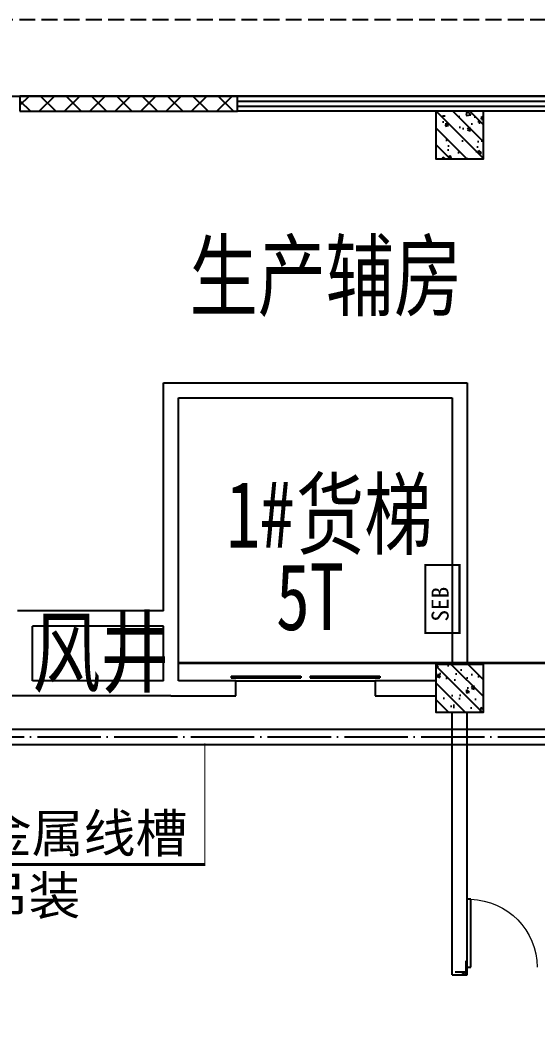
# Model space of a CAD drawing. Header units: millimetres. Extents: x -633009578 to 5705885, y -633235091 to 2571734.
# Drawn here: x 4051790 to 4059940, y 2181535 to 2197275 of the extents above; entities that cross this region are included whole.
import ezdxf

# ---------------------------------------------------------------- set-up
doc = ezdxf.new("R2010")
doc.units = ezdxf.units.MM
doc.header["$LTSCALE"] = 1000
doc.header["$MEASUREMENT"] = 0
doc.linetypes.add('DASH', pattern=[0.35, 0.25, -0.1])
doc.linetypes.add('DOTE', pattern=[2.4200000000000004, 2, -0.2, 0.02, -0.2])
doc.layers.get('0').update_dxf_attribs({"color": 9})
for name, color, linetype in [('000000000000电气', 7, 'Continuous'), ('A-COLUM(柱)', 255, 'Continuous'), ('A-DOOR(门）', 4, 'Continuous'), ('A-F-AREA(计算)', 5, 'Continuous'), ('A-HATH(填充)', 8, 'Continuous'), ('A-ST-O(室外)', 54, 'Continuous'), ('A-TEXT(房间)', 243, 'Continuous'), ('A-WALL(墙)', 255, 'Continuous'), ('A-WINDOW（窗）', 4, 'Continuous'), ('WALL', 9, 'Continuous'), ('电-桥架', 4, 'Continuous'), ('设备-箱柜', 3, 'Continuous')]:
    doc.layers.add(name, color=color, linetype=linetype)
doc.styles.add('_TCH', font='simhei.ttf', dxfattribs={"width": 0.75, "bigfont": 'hztxt.shx'})
doc.styles.add('ELEC-DIM', font='simhei.ttf')
doc.styles.add('IDQSTYLE', font='simhei.ttf', dxfattribs={"width": 0.707, "bigfont": 'hztxt.shx'})

# ---------------------------------------------------------------- blocks, each defined once
blk = doc.blocks.new('HC001524')
at = {"color": 0, "linetype": 'Continuous', "const_width": 0.3}
blk.add_lwpolyline([(5, 2.5), (-5, 2.5), (-5, -2.5), (5, -2.5)], close=True, dxfattribs=at)
at = {"color": 0, "style": 'IDQSTYLE', "width": 0.7}
for tag, p in [('AF', (-1.5, -1.25)), ('PSFHATT', (7, -2.5))]:
    blk.add_attdef(tag, p, '', height=2.5, dxfattribs=at)
blk = doc.blocks.new('$DorLib2D$00000001')
for p, q in [((0.45, 0.9750000000000001), (0.5000000000000002, 0.9750000000000001)), ((0.45, 0), (0.45, 0.9750000000000001)), ((0.5, 0), (0.5, 0.9750000000000001)), ((0.5, 0), (0.45, 0))]:
    blk.add_line(p, q)
at = {"lineweight": 13}
blk.add_arc((0.475, 0), 0.975, 91.4692835813538, 180, dxfattribs=at)
blk = doc.blocks.new('$DORLIB2D$00000127')
at = {"color": 0}
for points in [[(-0.5333333333328483, 0.7948983154366971), (-0.5333333333328483, 0.690405644187237)], [(-0.03333333333284827, 0.7948983154366971), (-0.5333333333328483, 0.7948983154366971)], [(-0.03333333333284827, 0.7948983154366971), (-0.03333333333284827, 0.690405644187237)], [(0.5333333333328483, 0.7948983154366971), (0.03333333333284827, 0.7948983154366971)], [(0.03333333333284827, 0.7948983154366971), (0.03333333333284827, 0.690405644187237)], [(0.5333333333328483, 0.7948983154366971), (0.5333333333328483, 0.690405644187237)], [(-0.03333333333284827, 0.690405644187237), (-0.5333333333328483, 0.690405644187237)], [(0.5333333333328483, 0.690405644187237), (0.03333333333284827, 0.690405644187237)], [(0.5, 0.4999999999999858), (-0.5, 0.4999999999999858)]]:
    blk.add_lwpolyline(points, dxfattribs=at)
blk = doc.blocks.new('$TCHSYS$WIN2D')
for p, q in [((-0.5, 0.5), (0.5, 0.5)), ((0.5, 0.5), (0.4999999999999998, -0.5)), ((0.5, 0.1666666666666666), (-0.5, 0.1666666666666666)), ((0.5, -0.1666666666666667), (-0.5, -0.1666666666666667)), ((-0.4999999999999999, -0.5), (0.5, -0.5))]:
    blk.add_line(p, q)
blk = doc.blocks.new('_FZH')
h = blk.add_hatch()
h.set_pattern_fill('钢筋混凝土', color=256, scale=0.1, style=0)
h.set_pattern_definition([(45, (0, 0), (-0.1767766952966369, 0.1767766952966369), []), (50, (0, 0), (0.7172601826007535, -0.06275213498259512), [0.07500000000000001, -0.8250000000000001]), (355, (0, 0), (-0.138751333613, 0.7521921337000119), [0.06, -0.66]), (100.4514, (0.05977168000000001, -0.00522934), (0.5785093817140216, 0.6894395420609536), [0.06374019, -0.701142112]), (46.1842, (0, 0.2), (1.067241048625645, -0.1655190143290181), [0.1125, -1.2375]), (96.6356, (0.088936745, 0.186206693), (0.9346627055487033, 0.9741178709004418), [0.095610288, -1.051713]), (351.1842, (0, 0.2), (0.9346619451336272, 0.9741186009253247), [0.09000000000000001, -0.9900000000000001]), (21, (0.1, 0.15), (0.5969070521184617, -0.4026188906653388), [0.07500000000000001, -0.8250000000000001]), (326, (0.1, 0.15), (0.2433153319215824, 0.7251500450468529), [0.06, -0.66]), (71.4514, (0.149742233, 0.116448394), (0.84022262858149, 0.3225304967099524), [0.06374019, -0.701142112]), (37.50000000000001, (0, 0), (0.01215985531729062, 0.3328938538313115), [0, -0.652, 0, -0.67, 0, -0.6625000000000001]), (7.499999999999999, (0, 0), (0.2630695374421486, 0.3944117118823603), [0, -0.382, 0, -0.637, 0, -0.2525]), (-32.5, (-0.223, 0), (0.533822436172409, -0.02255487173437976), [0, -0.25, 0, -0.78, 0, -1.035]), (-42.5, (-0.323, 0), (0.5831861693423862, 0.1001049823323177), [0, -0.325, 0, -0.518, 0, -0.735])])
h.paths.add_polyline_path([(-0.5, -0.5), (0.5, -0.5), (0.5, 0.5), (-0.5, 0.5)])
blk.add_lwpolyline([(-0.5, -0.5), (0.5, -0.5), (0.5, 0.5), (-0.5, 0.5)], close=True)

msp = doc.modelspace()

# ---------------------------------------------------------------- hatches: boundary and pattern name
at = {"layer": 'A-HATH(填充)'}
h = msp.add_hatch(dxfattribs=at)
h.set_pattern_fill('多孔材料', color=256, scale=100, style=0)
h.set_pattern_definition([(45, (1607021.475196055, 677964.29318137), (-200.0002033111466, 200.0002033111467), []), (135, (1607021.475196055, 677964.29318137), (-200.0002033111467, -200.0002033111466), [])])
h.paths.add_polyline_path([(4051789.994030996, 2195834.629172625), (4055219.952049998, 2195834.629172625), (4055219.952049998, 2196074.629172631), (4051789.994030995, 2196074.629172631)])
h = msp.add_hatch(dxfattribs=at)
h.set_pattern_fill('空心砖', color=256, scale=100, style=0)
h.set_pattern_definition([(0, (1606821.475196055, 677964.29318137), (0, 350), []), (37.875, (1607221.475196055, 677964.29318137), (-169.61527734408, 218.0766567528281), []), (90, (1607221.475196055, 677964.29318137), (-450, 2.755455298081545e-14), [])])
h.paths.add_polyline_path([(4058599.994031802, 2182214.629172712), (4058839.994032013, 2182214.629172696), (4058839.994031802, 2182454.629172712)])

# ---------------------------------------------------------------- linework, layer by layer
at = {"layer": '000000000000电气', "color": 1, "lineweight": 35}
msp.add_line((4078631.110877555, 2187129.298689352), (4054289.994036718, 2187129.298688484), dxfattribs=at)
at = {"layer": 'A-F-AREA(计算)'}
msp.add_lwpolyline([(4039079.994031782, 2196074.629172625), (4173359.994031782, 2196074.629172625), (4173359.994031782, 2059994.629172625), (4039079.994031782, 2059994.629172625)], close=True, dxfattribs=at)
at = {"layer": 'A-ST-O(室外)', "linetype": 'DASH'}
msp.add_lwpolyline([(4112929.993796564, 2197274.629146055), (4039319.994031765, 2197274.629172629)], dxfattribs=at)
at = {"layer": 'A-WALL(墙)'}
for p, q in [((4054049.994036656, 2187954.629172581), (4054049.994036676, 2191554.629172453)), ((4054049.994036676, 2191554.629172453), (4058839.994031826, 2191554.629172454)), ((4058839.994031826, 2191554.629172454), (4058839.994031819, 2187109.629172906)), ((4054289.994036693, 2187834.629172625), (4054289.994036685, 2191314.629172516)), ((4054289.994036685, 2191314.629172516), (4058599.994031822, 2191314.629172517)), ((4058599.994031822, 2191314.629172517), (4058599.9940318, 2187109.629172906)), ((4054049.994036656, 2187954.629172581), (4051749.994037013, 2187954.629172581)), ((4054049.994036732, 2187714.629172581), (4051989.99403657, 2187714.629172581)), ((4051989.994036566, 2186854.629172793), (4051989.99403657, 2187714.629172581)), ((4054049.994036728, 2186854.629172794), (4054049.994036732, 2187714.629172581)), ((4054289.994036728, 2186854.629172568), (4054289.994036693, 2187834.629172625)), ((4054049.994036728, 2186854.629172794), (4051989.994036566, 2186854.629172793)), ((4055189.994032013, 2186854.629172592), (4054289.994036728, 2186854.629172568)), ((4055189.994032013, 2186614.629172637), (4055189.994032013, 2186854.629172592)), ((4058344.994031341, 2186854.629172816), (4057389.994032013, 2186854.629172592)), ((4057389.994032013, 2186854.629172592), (4057389.994032013, 2186614.629172637)), ((4051869.994036688, 2186614.629172626), (4049394.99403178, 2186614.629172626)), ((4054169.994036688, 2186614.629172626), (4051869.994036688, 2186614.629172626)), ((4054169.994036688, 2186614.629172626), (4055189.994032013, 2186614.629172637)), ((4057389.994032013, 2186614.629172637), (4058344.994031341, 2186614.629172531)), ((4058599.994031802, 2182214.629172712), (4058599.99403178, 2186359.629172626)), ((4058839.994031802, 2182454.629172712), (4058839.99403178, 2186359.629172626)), ((4058839.994032013, 2182214.629172696), (4058839.994032013, 2182454.629172686)), ((4058599.994031802, 2182214.629172712), (4058839.994032013, 2182214.629172696))]:
    msp.add_line(p, q, dxfattribs=at)
at = {"layer": 'WALL'}
for p, q in [((4055219.952049998, 2196074.629172631), (4051789.994030995, 2196074.629172631)), ((4051789.994030995, 2196074.629172631), (4051789.994030996, 2195834.629172625)), ((4055219.952049998, 2195834.629172625), (4055219.952049998, 2196074.629172631)), ((4051789.994030996, 2195834.629172625), (4055219.952049998, 2195834.629172625))]:
    msp.add_line(p, q, dxfattribs=at)
at = {"layer": '电-桥架', "color": 5, "linetype": 'DOTE', "ltscale": 0.5}
msp.add_line((4039964.00885416, 2185966.79037632), (4077493.574206491, 2185966.79037632), dxfattribs=at)
at = {"layer": '电-桥架', "ltscale": 0.5}
msp.add_lwpolyline([(4077493.574206492, 2185841.79037632), (4039964.008854161, 2185841.79037632), (4039964.00885416, 2186091.79037632), (4077493.574206491, 2186091.79037632)], close=True, dxfattribs=at)
at = {"layer": '设备-箱柜', "color": 6}
msp.add_lwpolyline([(4054703.254561677, 2185865.086292931, 15, 15, 0), (4054703.254561677, 2183955.339738946, 15, 15, 0), (4054703.254561677, 2183955.339738946, 45, 45, 0), (4047978.324871252, 2183955.339738946, 45, 45, 0)], format="xyseb", dxfattribs=at)

# ---------------------------------------------------------------- block references
at = {"layer": 'A-COLUM(柱)', "xscale": 750, "yscale": 750, "zscale": 750, "rotation": 270}
for p in [(4058719.99403178, 2195459.629172626), (4058719.99403178, 2186734.629172626)]:
    msp.add_blockref('_FZH', p, dxfattribs=at)
at = {"layer": 'A-DOOR(门）', "xscale": -2200, "yscale": 240, "zscale": 2200}
msp.add_blockref('$DORLIB2D$00000127', (4056289.994031738, 2186734.629172626), dxfattribs=at)
at = {"layer": 'A-DOOR(门）', "extrusion": (0, 0, -1), "xscale": 1100, "yscale": 1100, "zscale": 1100}
msp.add_blockref('$DorLib2D$00000001', (-4059389.994031985, 2182334.629172626), dxfattribs=at)
at = {"layer": 'A-WINDOW（窗）', "extrusion": (0, 0, -1), "xscale": -50000.04198255204, "yscale": 240, "zscale": 50000.04198255204, "rotation": 180}
msp.add_blockref('$TCHSYS$WIN2D', (-4080219.973041245, 2195954.629172626), dxfattribs=at)
at = {"layer": '设备-箱柜'}
ref = msp.add_blockref('HC001524', (4058449.200000001, 2188143.6), dxfattribs=dict(at, xscale=-107.52, yscale=107.52, zscale=107.52, rotation=269.9999999999999))
ref.add_attrib('AF', 'SEB', (4058546.713058574, 2187786.787851953), dxfattribs={"layer": '0', "color": 0, "height": 268.8, "rotation": 90, "style": 'ELEC-DIM'})

# ---------------------------------------------------------------- texts
at = {"layer": 'A-TEXT(房间)', "style": '_TCH', "width": 0.75}
for s, p in [('生产辅房', (4054463.413967833, 2192712.243380057)), ('货梯', (4056142.77812139, 2188953.552025421)), ('1#', (4055040.27812139, 2188953.552025421)), ('5T', (4055824.536560552, 2187653.287731652)), ('风井', (4051988.167906581, 2186779.272519568))]:
    msp.add_text(s, height=1050, dxfattribs=at).set_placement(p)
at = {"layer": '设备-箱柜', "color": 6, "style": 'ELEC-DIM'}
for s, p in [('200*100 金属线槽', (4047890.422617881, 2184150.043643834)), ('梁下200吊装', (4048245.037345549, 2183165.715457214))]:
    msp.add_text(s, height=600, dxfattribs=at).set_placement(p)

doc.saveas('drawing.dxf')
